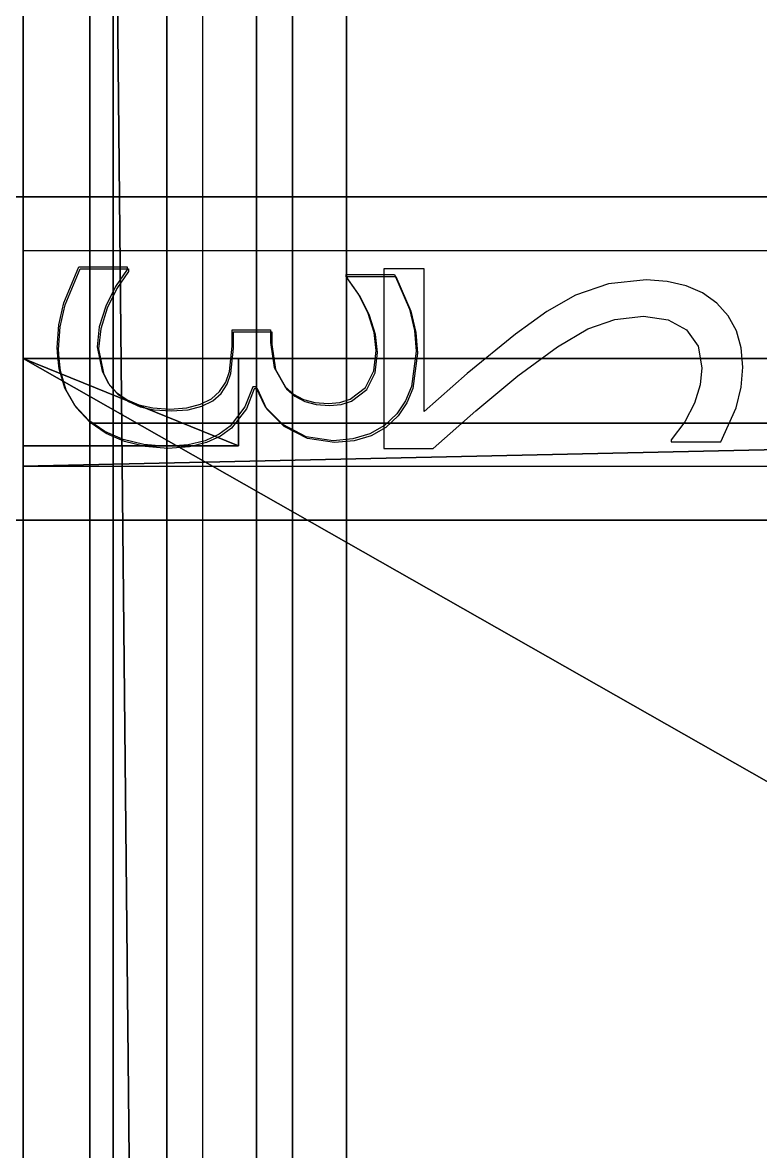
# Model space of a CAD drawing. Extents: x -93 to 34039, y -1114 to 8560.
# Drawn here: x 3 to 44.1, y 1411 to 1473.8 of the extents above; entities that cross this region are included whole.
import ezdxf

# ---------------------------------------------------------------- set-up
doc = ezdxf.new("R2010")
doc.units = 0
doc.layers.get('0').update_dxf_attribs({"color": 13, "linetype": 'CONTINUOUS'})
for name, color, linetype in [('____03______', 134, 'CONTINUOUS'), ('_____18________2____', 34, 'CONTINUOUS'), ('_____18________2_____', 22, 'CONTINUOUS'), ('_____18________3____', 40, 'CONTINUOUS'), ('_____18________3_____', 44, 'CONTINUOUS'), ('_____18_____________', 36, 'CONTINUOUS'), ('_SYSTEM__CT_MODE', 252, 'CONTINUOUS'), ('_SYSTEM__RG_COLOR', 36, 'CONTINUOUS'), ('_SYSTEM__SKALER', 134, 'CONTINUOUS'), ('TEMP', 36, 'CONTINUOUS')]:
    doc.layers.add(name, color=color, linetype=linetype)

# ---------------------------------------------------------------- blocks, each defined once
blk = doc.blocks.new('SKALER_1')
for p, q in [((0, 5), (0, 0)), ((5, 5), (0, 5)), ((5, 0), (5, 5)), ((0, 0), (5, 0))]:
    blk.add_line(p, q)
mesh = blk.add_polyface()
corners = [(5, 5), (0, 0), (0, 5), (5, 0)]
mesh.append_faces([[corners[k] for k in face] for face in [(0, 1, 2), (1, 0, 3)]], dxfattribs={"vtx0": -1})
blk = doc.blocks.new('TELO_95')
for p, q in [((0, 970.0000000000001), (0, 0)), ((0, 970.0000000000001, 18), (0, 0, 18)), ((0, 0), (568, 7.785867705172782e-30)), ((0, 0), (0, 0, 18)), ((0, 0, 18), (568, 7.785867705172782e-30, 18))]:
    blk.add_line(p, q)
at = {"layer": '_SYSTEM__SKALER', "xscale": 0.8114285714285707, "yscale": 1.939999999999998}
blk.add_blockref('SKALER_1', (0, 0), dxfattribs=at)
mesh = blk.add_polyface()
corners = [(568, 970.0000000000001), (0, 0), (0, 970.0000000000001), (568, 7.785867705172782e-30)]
mesh.append_faces([[corners[k] for k in face] for face in [(0, 1, 2), (1, 0, 3)]], dxfattribs={"vtx0": -1})
mesh = blk.add_polyface()
corners = [(568, 7.785867705172782e-30, 18), (0, 970.0000000000001, 18), (0, 0, 18), (568, 970.0000000000001, 18)]
mesh.append_faces([[corners[k] for k in face] for face in [(0, 1, 2), (1, 0, 3)]], dxfattribs={"vtx0": -1})
blk = doc.blocks.new('MARKWR_KROMKI')
at = {"color": 250}
blk.add_line((0, 0, 16.00000000000002), (0, 0), dxfattribs=at)
blk = doc.blocks.new('M_K_FRONT')
for p, q in [((0, 0, 5.000000000000004), (748.9999999999994, 0, 5.000000000000004)), ((748.9999999999994, 0, -5.000000000000004), (0, 0, -5.000000000000004)), ((0, 0, -5.000000000000004), (0, 0, 5.000000000000004))]:
    blk.add_line(p, q)
mesh = blk.add_polyface()
corners = [(748.9999999999994, 0, 5.000000000000004), (0, 0, -5.000000000000004), (748.9999999999994, 0, -5.000000000000004), (0, 0, 5.000000000000004)]
mesh.append_faces([[corners[k] for k in face] for face in [(0, 1, 2), (1, 0, 3)]], dxfattribs={"vtx0": -1})
blk = doc.blocks.new('M_K_LEFT')
for p, q in [((-1.409983241273949e-15, 515, 4.999999999999999), (-1.409983241273949e-15, 0, 4.999999999999999)), ((2.819966482547897e-15, 0, -5.000000000000001), (2.819966482547897e-15, 515, -5.000000000000001)), ((-1.409983241273949e-15, 0, 4.999999999999999), (2.819966482547897e-15, 0, -5.000000000000001))]:
    blk.add_line(p, q)
mesh = blk.add_polyface()
corners = [(-1.409983241273949e-15, 515, 4.999999999999999), (2.819966482547897e-15, 0, -5.000000000000001), (-1.409983241273949e-15, 0, 4.999999999999999), (2.819966482547897e-15, 515, -5.000000000000001)]
mesh.append_faces([[corners[k] for k in face] for face in [(0, 1, 2), (1, 0, 3)]], dxfattribs={"vtx0": -1})
blk = doc.blocks.new('KR_F')
at = {"color": 250}
for p, q in [((0, 0, 16), (0, 0)), ((700, 0, 16), (0, 0, 16)), ((0, 0), (700, 0))]:
    blk.add_line(p, q, dxfattribs=at)
mesh = blk.add_polyface()
corners = [(700, 0, 16), (0, 0), (700, 0), (0, 0, 16)]
mesh.append_faces([[corners[k] for k in face] for face in [(0, 1, 2), (1, 0, 3)]], dxfattribs={"vtx0": -1})
blk = doc.blocks.new('KR_L')
at = {"color": 250}
for p, q in [((0, 500), (0, 0)), ((0, 0, 16), (0, 500, 16)), ((0, 0), (0, 0, 16))]:
    blk.add_line(p, q, dxfattribs=at)
mesh = blk.add_polyface()
corners = [(0, 500, 16), (0, 0), (0, 0, 16), (0, 500)]
mesh.append_faces([[corners[k] for k in face] for face in [(0, 1, 2), (1, 0, 3)]], dxfattribs={"vtx0": -1})
blk = doc.blocks.new('KR_35')
at = {"yscale": 1.94, "zscale": 1.125}
blk.add_blockref('KR_L', (0, 0), dxfattribs=at)
at = {"xscale": 0.8114285714285715, "zscale": 1.125}
blk.add_blockref('KR_F', (0, 0), dxfattribs=at)
blk = doc.blocks.new('LL')
at = {"color": 250}
for p, q in [((0, 300.0000000000001, 16), (0, 0, 16)), ((0, 300.0000000000001, 8), (0, 0, 8)), ((0, 300.0000000000001), (0, 0)), ((0, 0, 16), (0, 0, 8)), ((0, 0, 8), (0, 0))]:
    blk.add_line(p, q, dxfattribs=at)
blk = doc.blocks.new('RAM_PANEL_95')
at = {"color": 250}
for p, q in [((0, 969.9999999999998), (0, 0)), ((0, 969.9999999999998, 18), (0, 0, 18)), ((0, 0), (568, 0)), ((0, 0), (0, 0, 18)), ((0, 0, 18), (568, 0, 18))]:
    blk.add_line(p, q, dxfattribs=at)
for name in ['TELO_95', 'KR_35']:
    blk.add_blockref(name, (0, 0))
at = {"layer": '_SYSTEM__CT_MODE', "xscale": 0.8114285714285707, "yscale": 1.939999999999999, "zscale": 1.124999999999998}
blk.add_blockref('MARKWR_KROMKI', (0, 0), dxfattribs=at)
at = {"layer": '_SYSTEM__CT_MODE', "yscale": 3.233333333333332, "zscale": 1.125}
blk.add_blockref('LL', (0, 0), dxfattribs=at)
at = {"layer": '_SYSTEM__RG_COLOR', "color": 1, "yscale": 1.871844660194175, "zscale": 1.2}
blk.add_blockref('M_K_LEFT', (3, 3, 9), dxfattribs=at)
at = {"layer": '_SYSTEM__RG_COLOR', "xscale": 0.7503337783711621, "zscale": 1.199999999999999}
blk.add_blockref('M_K_FRONT', (3, 3, 9), dxfattribs=at)
blk = doc.blocks.new('PANEL_G_34')
for p, q in [((-5.000000000000001, 439.9999999999999), (-5.000000000000001, -1.691979889528738e-14)), ((4.999999999999999, 2.255973186038318e-14), (4.999999999999999, 439.9999999999999)), ((-5.000000000000001, -1.691979889528738e-14), (4.999999999999999, 2.255973186038318e-14))]:
    blk.add_line(p, q)
at = {"color": 250}
for p, q in [((0, 300.0000000000001, 16), (0, 0, 16)), ((1.804778548830654e-13, 300.0000000000001, 7.999999999999999), (1.804778548830654e-13, 1.20400016059373e-30, 7.999999999999999)), ((0, 300.0000000000001), (0, 0)), ((0, 0, 16), (1.804778548830654e-13, 1.20400016059373e-30, 7.999999999999999)), ((1.804778548830654e-13, 1.20400016059373e-30, 7.999999999999999), (0, 0))]:
    blk.add_line(p, q, dxfattribs=at)
blk.add_blockref('RAM_PANEL_95', (0, 0))
mesh = blk.add_polyface()
corners = [(4.999999999999999, 2.255973186038318e-14), (-5.000000000000001, 439.9999999999999), (-5.000000000000001, -1.691979889528738e-14), (4.999999999999999, 439.9999999999999)]
mesh.append_faces([[corners[k] for k in face] for face in [(0, 1, 2), (1, 0, 3)]], dxfattribs={"vtx0": -1})
blk = doc.blocks.new('RAM_PANEL_1')
at = {"layer": '_SYSTEM__RG_COLOR', "yscale": 2.25909090909091}
blk.add_blockref('PANEL_G_34', (8.000000000000007, 3, 3), dxfattribs=at)
blk = doc.blocks.new('PANEL_V')
blk.add_blockref('RAM_PANEL_1', (0, 0))
blk = doc.blocks.new('RAM_PANEL_7')
at = {"layer": '_SYSTEM__RG_COLOR', "yscale": 2.25909090909091}
blk.add_blockref('PANEL_G_34', (8.000000000000007, 3, 3), dxfattribs=at)
blk = doc.blocks.new('PANEL_V_1')
blk.add_blockref('RAM_PANEL_7', (0, 0))
blk = doc.blocks.new('MARKER_TEKSTUR')
for p, q in [((0, 0), (0, 499.9999999999644)), ((0, 499.9999999999644, 700.0000000000256), (0, 0, 700.0000000000256)), ((16.00000000000001, 0), (16.00000000000001, 499.9999999999644)), ((16.00000000000001, 499.9999999999644, 700.0000000000256), (16.00000000000001, 0, 700.0000000000256))]:
    blk.add_line(p, q)
blk = doc.blocks.new('M_K_VERH')
for p, q in [((-5.000000000000001, 439.9999999999999), (-5.000000000000001, -1.691979889528738e-14)), ((4.999999999999999, 2.255973186038318e-14), (4.999999999999999, 439.9999999999999)), ((-5.000000000000001, -1.691979889528738e-14), (4.999999999999999, 2.255973186038318e-14))]:
    blk.add_line(p, q)
mesh = blk.add_polyface()
corners = [(4.999999999999999, 2.255973186038318e-14), (-5.000000000000001, 439.9999999999999), (-5.000000000000001, -1.691979889528738e-14), (4.999999999999999, 439.9999999999999)]
mesh.append_faces([[corners[k] for k in face] for face in [(0, 1, 2), (1, 0, 3)]], dxfattribs={"vtx0": -1})
blk = doc.blocks.new('RAM_PANEL_2')
at = {"layer": '_SYSTEM__CT_MODE', "yscale": 2.000000000000143, "zscale": 2.99999999999989}
blk.add_blockref('MARKER_TEKSTUR', (0, 0), dxfattribs=at)
at = {"layer": '_SYSTEM__RG_COLOR', "yscale": 2.25909090909091}
for name, p in [('PANEL_G_34', (8.000000000000007, 3, 3)), ('M_K_VERH', (8.000000000000007, 3, 2097))]:
    blk.add_blockref(name, p, dxfattribs=at)
blk = doc.blocks.new('PANEL_V_2')
blk.add_blockref('RAM_PANEL_2', (0, 0))
blk = doc.blocks.new('RAM_PANEL_3')
at = {"layer": '_SYSTEM__CT_MODE', "yscale": 2.000000000000143, "zscale": 1.199999999999956}
blk.add_blockref('MARKER_TEKSTUR', (0, 0), dxfattribs=at)
at = {"layer": '_SYSTEM__RG_COLOR', "yscale": 2.25909090909091}
for name, p in [('PANEL_G_34', (8.000000000000007, 3, 3)), ('M_K_VERH', (8.000000000000007, 3, 837))]:
    blk.add_blockref(name, p, dxfattribs=at)
blk = doc.blocks.new('PANEL_V_3')
blk.add_blockref('RAM_PANEL_3', (0, 0))
blk = doc.blocks.new('TELO_32')
for p, q in [((907, 520.0000000000001), (0, 520.0000000000001)), ((907, 520.0000000000001, 3), (0, 520.0000000000001, 3))]:
    blk.add_line(p, q)
mesh = blk.add_polyface()
corners = [(907, 520.0000000000001), (0, 0), (0, 520.0000000000001), (907, 4.173867223391595e-30)]
mesh.append_faces([[corners[k] for k in face] for face in [(0, 1, 2), (1, 0, 3)]], dxfattribs={"vtx0": -1})
mesh = blk.add_polyface()
corners = [(907, 4.173867223391595e-30, 3), (0, 520.0000000000001, 3), (0, 0, 3), (907, 520.0000000000001, 3)]
mesh.append_faces([[corners[k] for k in face] for face in [(0, 1, 2), (1, 0, 3)]], dxfattribs={"vtx0": -1})
blk = doc.blocks.new('2_V_1')
at = {"color": 250}
for p, q in [((-5.146871008939927, -6.993295019157252), (-5.146871008939927, -4.846743295019282)), ((-5.146871008939927, -4.846743295019282), (5.146871008939791, -4.846743295019869)), ((5.146871008939791, -4.846743295019869), (5.146871008939791, -7.47030651341015)), ((3.032977558839475, -6.993295019157252), (-5.146871008939927, -6.993295019157252)), ((4.666904863264901, -20.12366404517055), (4.769025319791504, -20.12366404517055)), ((4.769025319791504, -20.12366404517055), (4.769025319791504, -22.7597801976205))]:
    blk.add_line(p, q, dxfattribs=at)
for points in [[(4.769025319791504, -22.7597801976205, 0), (2.833842668612698, -23.56316797741522, 0), (1.642862844371305, -23.83619429320453, 0), (0.4901781913273435, -23.92720306513405, 0), (-0.6159140034262336, -23.8405093642872, 0), (-1.595632133227859, -23.5804282617466, 0), (-2.448976198078436, -23.14695975751139, 0), (-3.175946197976882, -22.54010385158303, 0), (-3.756756294471983, -21.78496641207892, 0), (-4.171620649111263, -20.90665330711842, 0), (-4.420539261894633, -19.90516453670108, 0), (-4.503512132822769, -18.78050010082685, 0), (-4.283953151290454, -16.79086005243004, 0), (-3.635488252346551, -15.03972575115984, 0), (-2.701086075128511, -13.5082677959267, 0), (-1.399050254414274, -11.83872756604185, 0), (0.8578118348231782, -9.284205484976933, 0), (3.032977558839475, -6.993295019157252, 0)], [(5.146871008939791, -7.47030651341015, 0), (2.997235399055191, -9.72983464408206, 0), (0.9905684283077715, -11.97680984069375, 0), (-0.6612299560097288, -14.07158071183719, 0), (-1.695199578341496, -15.68620185521308, 0), (-2.238991009345649, -17.11566722121419, 0), (-2.420254819680352, -18.65497076023395, 0), (-2.224949446572934, -19.95263031861289, 0), (-1.6390333272519, -20.93332829199458, 0), (-0.7033546443270609, -21.54999117765696, 0), (0.5412384195907805, -21.75554547287803, 0), (1.508829745180409, -21.65512200040346, 0), (2.553011413164764, -21.35385158298031, 0), (3.622723195280591, -20.84545775357946, 0), (4.666904863264901, -20.12366404517055, 0)]]:
    blk.add_polyline3d(points, dxfattribs=at)
blk = doc.blocks.new('M_K_BACK')
for p, q in [((0, 0, 5.000000000000004), (748.9999999999994, 0, 5.000000000000004)), ((748.9999999999994, 0, -5.000000000000004), (0, 0, -5.000000000000004))]:
    blk.add_line(p, q)
mesh = blk.add_polyface()
corners = [(0, 0, 5.000000000000004), (748.9999999999994, 0, -5.000000000000004), (0, 0, -5.000000000000004), (748.9999999999994, 0, 5.000000000000004)]
mesh.append_faces([[corners[k] for k in face] for face in [(0, 1, 2), (1, 0, 3)]], dxfattribs={"vtx0": -1})
blk = doc.blocks.new('KR_Z')
at = {"color": 250}
for p, q in [((0, 0), (700, 0)), ((700, 0, 16), (0, 0, 16))]:
    blk.add_line(p, q, dxfattribs=at)
mesh = blk.add_polyface()
corners = [(0, 0, 16), (700, 0), (0, 0), (700, 0, 16)]
mesh.append_faces([[corners[k] for k in face] for face in [(0, 1, 2), (1, 0, 3)]], dxfattribs={"vtx0": -1})
blk = doc.blocks.new('KR_3')
at = {"xscale": 1.295714285714286, "zscale": 0.1875}
blk.add_blockref('KR_Z', (0, 520), dxfattribs=at)
blk = doc.blocks.new('RAM_PANEL_31')
at = {"color": 250}
for p, q in [((907, 520), (0, 520)), ((907, 520, 3), (0, 520, 3))]:
    blk.add_line(p, q, dxfattribs=at)
for name in ['TELO_32', 'KR_3']:
    blk.add_blockref(name, (0, 0))
at = {"layer": '_SYSTEM__CT_MODE', "xscale": 0.9714640198511383, "yscale": 1.048192771084347}
blk.add_blockref('2_V_1', (453.5, 520, 2.999), dxfattribs=at)
at = {"layer": '_SYSTEM__RG_COLOR', "xscale": 1.202937249666223, "zscale": 0.2999999999999997}
blk.add_blockref('M_K_BACK', (3, 517.0000000000001, 1.5), dxfattribs=at)
blk = doc.blocks.new('PANEL_G_3')
blk.add_blockref('RAM_PANEL_31', (0, 0))
blk = doc.blocks.new('____')
at = {"layer": '____03______', "extrusion": (2.958228394578794e-31, -7.657137397853899e-16, -1), "rotation": 270}
blk.add_blockref('PANEL_G_3', (-538.0000000000042, 918.4999999999998, -3.000000000000743), dxfattribs=at)
blk = doc.blocks.new('TELO_49')
mesh = blk.add_polyface()
corners = [(934, 550.0000000000001), (0, 0), (0, 550.0000000000001), (934, 4.414667255510341e-30)]
mesh.append_faces([[corners[k] for k in face] for face in [(0, 1, 2), (1, 0, 3)]], dxfattribs={"vtx0": -1})
mesh = blk.add_polyface()
corners = [(934, 4.414667255510341e-30, 18), (0, 550.0000000000001, 18), (0, 0, 18), (934, 550.0000000000001, 18)]
mesh.append_faces([[corners[k] for k in face] for face in [(0, 1, 2), (1, 0, 3)]], dxfattribs={"vtx0": -1})
blk = doc.blocks.new('__________1')
at = {"color": 250}
for p, q in [((6.11510217113666, 5.146871008939656), (8.784323116219628, 5.146871008939701)), ((8.784323116219628, 5.146871008939701), (8.784323116219682, 4.989474341999748)), ((20.85328863346102, 4.590736119085048), (20.85328863346102, 4.695667230378304)), ((20.85328863346102, 4.695667230378304), (23.52250957854393, 4.695667230378304)), ((14.56976372924641, 1.537240780447671), (16.68981481481466, 1.537240780447671)), ((13.8801085568327, -1.99893767013884), (14.21376117496807, -1.476905391454277)), ((15.88521711366534, -1.736609891905292), (15.706417624521, -1.736609891905292)), ((8.184067688378034, -2.051403225785559), (8.774744572158223, -2.472439309849999)), ((8.774744572158223, -2.472439309849999), (9.422892720306542, -2.770181338145231)), ((12.82646871008934, -2.73870200475702), (13.42512771392074, -2.419973754203303)), ((13.42512771392074, -2.419973754203303), (13.8801085568327, -1.99893767013884)), ((17.95298531289899, -2.157318066247404), (18.49856321839072, -2.454076365373867)), ((18.49856321839072, -2.454076365373867), (19.13753192848005, -2.632131344849931)), ((19.13753192848005, -2.632131344849931), (19.86989144316722, -2.691483004675007)), ((19.86989144316722, -2.691483004675007), (20.51644316730519, -2.631147615681523))]:
    blk.add_line(p, q, dxfattribs=at)
for points in [[(4.960184772761297, 0, 5.639932965095795e-15), (4.914591315453391, 0.5194090009022098, 5.639932965095795e-15), (5.008780332056165, 1.810061669810518, 5.639932965095795e-15), (5.291347381864625, 3.079728116460319, 5.639932965095795e-15), (6.11510217113666, 5.146871008939656, 5.639932965095795e-15)], [(8.784323116219682, 4.989474341999748, 5.639932965095795e-15), (8.12978927203059, 4.018861562536142, 5.639932965095795e-15), (7.596583652618188, 2.890852116131883, 5.639932965095795e-15), (7.242177522349961, 1.705130558517216, 5.639932965095795e-15), (7.124042145593839, 0.5613814454193365, 5.639932965095795e-15), (7.392241379310297, -0.8446954459117524, 5.639932965095795e-15), (7.724297573435402, -1.518877835971652, 5.639932965095795e-15), (8.184067688378034, -2.051403225785559, 5.639932965095795e-15)], [(23.52250957854393, 4.695667230378304, 5.639932965095795e-15), (24.34626436781608, 2.707222671368921, 5.639932965095795e-15), (24.62883141762445, 1.483463585909945, 5.639932965095795e-15), (24.72302043422717, 0.2990536671860818, 5.639932965095795e-15), (24.46759259259257, -1.715623669646582, 5.639932965095795e-15), (24.13553639846732, -2.544579448864195, 5.639932965095795e-15), (23.65022349936145, -3.289590339047238, 5.639932965095795e-15), (22.97333971902924, -3.953279617977794, 5.639932965095795e-15), (22.16874201788006, -4.433339452145118, 5.639932965095795e-15), (21.22685185185176, -4.724523285984186, 5.639932965095795e-15), (20.13809067688365, -4.821584563930722, 5.639932965095795e-15), (18.65501277139203, -4.592047757976168, 5.639932965095795e-15), (17.37308429118768, -3.903437340113564, 5.639932965095795e-15), (16.41044061302674, -2.902656866152979, 5.639932965095795e-15), (15.88521711366534, -1.736609891905292, 5.639932965095795e-15)], [(20.51644316730519, -2.631147615681523, 5.639932965095795e-15), (21.07678799489137, -2.450141448700282, 5.639932965095795e-15), (21.92608556832684, -1.778582336422847, 5.639932965095795e-15), (22.38585568326939, -0.813216112523834, 5.639932965095795e-15), (22.51356960408669, 0.3515192228328907, 5.639932965095795e-15), (22.40501277139203, 1.379844113507921, 5.639932965095795e-15), (22.07934227330781, 2.471127670958879, 5.639932965095795e-15), (21.55571519795655, 3.562411228409972, 5.639932965095795e-15), (20.85328863346102, 4.590736119085048, 5.639932965095795e-15)], [(14.21376117496807, -1.476905391454277, 5.639932965095795e-15), (14.42289272030648, -0.8551885570411863, 5.639932965095795e-15), (14.56976372924647, 0.5928607788072098, 5.639932965095795e-15), (14.56976372924641, 1.537240780447671, 5.639932965095795e-15)], [(16.68981481481466, 1.537240780447671, 5.639932965095795e-15), (16.68981481481477, 0.802723001394197, 5.639932965095795e-15), (16.89256066411238, -0.6308983066516983, 5.639932965095795e-15), (17.50079821200498, -1.74185644747002, 5.639932965095795e-15), (17.95298531289899, -2.157318066247404, 5.639932965095795e-15)], [(15.706417624521, -1.736609891905292, 5.639932965095795e-15), (15.27857598978284, -2.89085211613256, 5.639932965095795e-15), (14.46759259259255, -3.992628784712974, 5.639932965095795e-15), (13.84818007662824, -4.451702396621249, 5.639932965095795e-15), (13.08828224776494, -4.821584563930722, 5.639932965095795e-15), (12.13681353767553, -5.065549397687801, 5.639932965095795e-15), (10.9426883780332, -5.146871008940288, 5.639932965095795e-15), (9.6942848020434, -5.049809730993661, 5.639932965095795e-15), (8.554438058748493, -4.758625897154593, 5.639932965095795e-15), (7.539112388250425, -4.291682451899169, 5.639932965095795e-15), (6.664272030651322, -3.667342339703296, 5.639932965095795e-15), (5.886813537675643, -2.810842143771396, 5.639932965095795e-15), (5.342432950191585, -1.815308225375539, 5.639932965095795e-15), (5.021551724137856, -0.6991035289921054, 5.639932965095795e-15), (4.960184772761297, 0, 5.639932965095795e-15)], [(9.422892720306542, -2.770181338145231, 5.639932965095795e-15), (10.18917624521067, -2.947252588452684, 5.639932965095795e-15), (11.13425925925926, -3.006276338555319, 5.639932965095795e-15), (12.06816730523624, -2.939382755105806, 5.639932965095795e-15), (12.82646871008934, -2.73870200475702, 5.639932965095795e-15)]]:
    blk.add_polyline3d(points, dxfattribs=at)
blk = doc.blocks.new('RAM_PANEL_49')
at = {"rotation": 270}
blk.add_blockref('TELO_49', (0, 934), dxfattribs=at)
at = {"layer": '_SYSTEM__CT_MODE', "xscale": 1.009671179883954, "yscale": 0.9714640198511127}
blk.add_blockref('__________1', (0, 467, 17.999), dxfattribs=at)
at = {"layer": '_SYSTEM__RG_COLOR', "color": 1, "yscale": 1.801941747572816, "zscale": 1.2}
blk.add_blockref('M_K_LEFT', (3, 3, 9), dxfattribs=at)
blk = doc.blocks.new('PANEL_G_13')
blk.add_blockref('RAM_PANEL_49', (0, 0))
blk = doc.blocks.new('RAM_PANEL_50')
at = {"layer": '_SYSTEM__RG_COLOR', "color": 1, "xscale": 1.2, "yscale": 1.236363636363636}
blk.add_blockref('PANEL_G_34', (9, 3, 3), dxfattribs=at)
blk = doc.blocks.new('PANEL_V_34')
blk.add_blockref('RAM_PANEL_50', (0, 0))
blk = doc.blocks.new('M_K_FR')
for p, q in [((4.999999999999999, 4.260404793380989e-14, 640.0000000000256), (-4.999999999999999, 1.113710969490499e-11, 640.0000000000256)), ((-4.999999999999999, 1.113710969490499e-11, 640.0000000000256), (-4.999999999999999, 1.113710969490499e-11)), ((-4.999999999999999, 1.113710969490499e-11), (4.999999999999999, -1.113710969490499e-11)), ((4.999999999999999, -1.113710969490499e-11), (4.999999999999999, 4.260404793380989e-14, 640.0000000000256))]:
    blk.add_line(p, q)
mesh = blk.add_polyface()
corners = [(4.999999999999999, -1.113710969490499e-11), (-4.999999999999999, 1.113710969490499e-11, 640.0000000000256), (-4.999999999999999, 1.113710969490499e-11), (4.999999999999999, 4.260404793380989e-14, 640.0000000000256)]
mesh.append_faces([[corners[k] for k in face] for face in [(0, 1, 2), (1, 0, 3)]], dxfattribs={"vtx0": -1})
blk = doc.blocks.new('1_V_1')
at = {"color": 250}
for p, q in [((-0.8381226053638812, 23.18167305236272), (-0.7151979565772262, 23.9272030651341)), ((-0.7151979565772262, 23.9272030651341), (1.264367816092018, 23.9272030651341)), ((1.264367816092018, 23.9272030651341), (1.264367816092018, 6.787994891443173)), ((-5.146871008939927, 19.53384418901661), (-5.146871008939927, 21.27075351213285)), ((-1.187739463601529, 19.53384418901661), (-5.146871008939927, 19.53384418901661)), ((-1.187739463601529, 6.787994891443173), (-1.187739463601529, 19.53384418901661)), ((-5.146871008939927, 6.787994891443173), (-1.187739463601529, 6.787994891443173)), ((-5.146871008939927, 4.846743295019158), (-5.146871008939927, 6.787994891443173)), ((1.264367816092018, 6.787994891443173), (5.146871008939971, 6.787994891443173)), ((5.146871008939971, 6.787994891443173), (5.146871008939971, 4.846743295019158)), ((5.146871008939971, 4.846743295019158), (-5.146871008939927, 4.846743295019158))]:
    blk.add_line(p, q, dxfattribs=at)
blk.add_polyline3d([(-5.146871008939927, 21.27075351213285, 0), (-3.422733077905422, 21.40485312899106, 0), (-2.030651340996147, 21.79438058748407, 0), (-1.104725415070266, 22.60536398467436, 0), (-0.8381226053638812, 23.18167305236272, 0)], dxfattribs=at)
blk = doc.blocks.new('RAM_PANEL_47')
at = {"layer": '_SYSTEM__CT_MODE', "xscale": 1.124999999999999, "yscale": 1.100000000000078, "zscale": 0.5799999999999788}
blk.add_blockref('MARKER_TEKSTUR', (0, 0), dxfattribs=at)
at = {"layer": '_SYSTEM__CT_MODE', "extrusion": (1, 0, 6.306124868849123e-14), "xscale": 0.9714640198511212, "yscale": 1.031620319277108, "rotation": 270}
blk.add_blockref('1_V_1', (0, 202.9999999999989, 18.0000000000128), dxfattribs=at)
at = {"layer": '_SYSTEM__RG_COLOR', "xscale": 1.2, "yscale": 1.236363636363636}
for name, p in [('PANEL_G_34', (9, 3, 3)), ('M_K_VERH', (9, 3, 403.0000000000001))]:
    blk.add_blockref(name, p, dxfattribs=at)
at = {"layer": '_SYSTEM__RG_COLOR', "color": 1, "xscale": 1.2, "zscale": 0.6249999999999749}
blk.add_blockref('M_K_FR', (9, 3, 3), dxfattribs=at)
blk = doc.blocks.new('PANEL_V_33')
blk.add_blockref('RAM_PANEL_47', (0, 0))
blk = doc.blocks.new('TELO_52')
mesh = blk.add_polyface()
corners = [(934, 550.0000000000001), (0, 0), (0, 550.0000000000001), (934, 4.414667255510341e-30)]
mesh.append_faces([[corners[k] for k in face] for face in [(0, 1, 2), (1, 0, 3)]], dxfattribs={"vtx0": -1})
mesh = blk.add_polyface()
corners = [(934, 4.414667255510341e-30, 18), (0, 550.0000000000001, 18), (0, 0, 18), (934, 550.0000000000001, 18)]
mesh.append_faces([[corners[k] for k in face] for face in [(0, 1, 2), (1, 0, 3)]], dxfattribs={"vtx0": -1})
blk = doc.blocks.new('RAM_PANEL_52')
at = {"rotation": 270}
blk.add_blockref('TELO_52', (0, 934), dxfattribs=at)
at = {"layer": '_SYSTEM__CT_MODE', "xscale": 1.009671179883954, "yscale": 0.9714640198511127}
blk.add_blockref('__________1', (0, 467, 17.999), dxfattribs=at)
at = {"layer": '_SYSTEM__RG_COLOR', "color": 1, "yscale": 1.801941747572816, "zscale": 1.2}
blk.add_blockref('M_K_LEFT', (3, 3, 9), dxfattribs=at)
blk = doc.blocks.new('PANEL_G_14')
blk.add_blockref('RAM_PANEL_52', (0, 0))
blk = doc.blocks.new('RAM_PANEL_43')
at = {"layer": '_SYSTEM__RG_COLOR', "color": 1, "xscale": 1.2, "yscale": 1.236363636363636}
blk.add_blockref('PANEL_G_34', (9, 3, 3), dxfattribs=at)
blk = doc.blocks.new('PANEL_V_31')
blk.add_blockref('RAM_PANEL_43', (0, 0))
blk = doc.blocks.new('TELO_45')
mesh = blk.add_polyface()
corners = [(934, 550.0000000000001), (0, 0), (0, 550.0000000000001), (934, 4.414667255510341e-30)]
mesh.append_faces([[corners[k] for k in face] for face in [(0, 1, 2), (1, 0, 3)]], dxfattribs={"vtx0": -1})
mesh = blk.add_polyface()
corners = [(934, 4.414667255510341e-30, 18), (0, 550.0000000000001, 18), (0, 0, 18), (934, 550.0000000000001, 18)]
mesh.append_faces([[corners[k] for k in face] for face in [(0, 1, 2), (1, 0, 3)]], dxfattribs={"vtx0": -1})
blk = doc.blocks.new('RAM_PANEL_45')
at = {"rotation": 270}
blk.add_blockref('TELO_45', (0, 934), dxfattribs=at)
at = {"layer": '_SYSTEM__CT_MODE', "xscale": 1.009671179883954, "yscale": 0.9714640198511127}
blk.add_blockref('__________1', (0, 467, 17.999), dxfattribs=at)
at = {"layer": '_SYSTEM__RG_COLOR', "color": 1, "yscale": 1.801941747572816, "zscale": 1.2}
blk.add_blockref('M_K_LEFT', (3, 3, 9), dxfattribs=at)
blk = doc.blocks.new('PANEL_G_10')
blk.add_blockref('RAM_PANEL_45', (0, 0))
blk = doc.blocks.new('TELO_46')
mesh = blk.add_polyface()
corners = [(934, 550.0000000000001), (0, 0), (0, 550.0000000000001), (934, 4.414667255510341e-30)]
mesh.append_faces([[corners[k] for k in face] for face in [(0, 1, 2), (1, 0, 3)]], dxfattribs={"vtx0": -1})
mesh = blk.add_polyface()
corners = [(934, 4.414667255510341e-30, 18), (0, 550.0000000000001, 18), (0, 0, 18), (934, 550.0000000000001, 18)]
mesh.append_faces([[corners[k] for k in face] for face in [(0, 1, 2), (1, 0, 3)]], dxfattribs={"vtx0": -1})
blk = doc.blocks.new('RAM_PANEL_46')
at = {"rotation": 270}
blk.add_blockref('TELO_46', (0, 934), dxfattribs=at)
at = {"layer": '_SYSTEM__CT_MODE', "xscale": 1.009671179883954, "yscale": 0.9714640198511127}
blk.add_blockref('__________1', (0, 467, 17.999), dxfattribs=at)
at = {"layer": '_SYSTEM__RG_COLOR', "color": 1, "yscale": 1.801941747572816, "zscale": 1.2}
blk.add_blockref('M_K_LEFT', (3, 3, 9), dxfattribs=at)
blk = doc.blocks.new('PANEL_G_11')
blk.add_blockref('RAM_PANEL_46', (0, 0))
blk = doc.blocks.new('TELO_42')
mesh = blk.add_polyface()
corners = [(934, 550.0000000000001), (0, 0), (0, 550.0000000000001), (934, 4.414667255510341e-30)]
mesh.append_faces([[corners[k] for k in face] for face in [(0, 1, 2), (1, 0, 3)]], dxfattribs={"vtx0": -1})
mesh = blk.add_polyface()
corners = [(934, 4.414667255510341e-30, 18), (0, 550.0000000000001, 18), (0, 0, 18), (934, 550.0000000000001, 18)]
mesh.append_faces([[corners[k] for k in face] for face in [(0, 1, 2), (1, 0, 3)]], dxfattribs={"vtx0": -1})
blk = doc.blocks.new('RAM_PANEL_42')
at = {"rotation": 270}
blk.add_blockref('TELO_42', (0, 934), dxfattribs=at)
at = {"layer": '_SYSTEM__CT_MODE', "xscale": 1.009671179883954, "yscale": 0.9714640198511127}
blk.add_blockref('__________1', (0, 467, 17.999), dxfattribs=at)
at = {"layer": '_SYSTEM__RG_COLOR', "color": 1, "yscale": 1.801941747572816, "zscale": 1.2}
blk.add_blockref('M_K_LEFT', (3, 3, 9), dxfattribs=at)
blk = doc.blocks.new('PANEL_G_9')
blk.add_blockref('RAM_PANEL_42', (0, 0))
blk = doc.blocks.new('TELO_48')
mesh = blk.add_polyface()
corners = [(934, 550.0000000000001), (0, 0), (0, 550.0000000000001), (934, 4.414667255510341e-30)]
mesh.append_faces([[corners[k] for k in face] for face in [(0, 1, 2), (1, 0, 3)]], dxfattribs={"vtx0": -1})
mesh = blk.add_polyface()
corners = [(934, 4.414667255510341e-30, 18), (0, 550.0000000000001, 18), (0, 0, 18), (934, 550.0000000000001, 18)]
mesh.append_faces([[corners[k] for k in face] for face in [(0, 1, 2), (1, 0, 3)]], dxfattribs={"vtx0": -1})
blk = doc.blocks.new('RAM_PANEL_48')
at = {"rotation": 270}
blk.add_blockref('TELO_48', (0, 934), dxfattribs=at)
at = {"layer": '_SYSTEM__CT_MODE', "xscale": 1.009671179883954, "yscale": 0.9714640198511127}
blk.add_blockref('__________1', (0, 467, 17.999), dxfattribs=at)
blk = doc.blocks.new('PANEL_G_12')
blk.add_blockref('RAM_PANEL_48', (0, 0))
blk = doc.blocks.new('RAM_PANEL_63')
at = {"layer": '_SYSTEM__RG_COLOR', "color": 1, "xscale": 1.2, "yscale": 1.236363636363636}
blk.add_blockref('PANEL_G_34', (9, 3, 3), dxfattribs=at)
blk = doc.blocks.new('PANEL_V_41')
blk.add_blockref('RAM_PANEL_63', (0, 0))
blk = doc.blocks.new('RAM_PANEL_67')
at = {"layer": '_SYSTEM__RG_COLOR', "color": 1, "xscale": 1.2, "yscale": 1.236363636363636}
blk.add_blockref('PANEL_G_34', (9, 3, 3), dxfattribs=at)
blk = doc.blocks.new('PANEL_V_43')
blk.add_blockref('RAM_PANEL_67', (0, 0))
blk = doc.blocks.new('TELO_91')
mesh = blk.add_polyface()
corners = [(934, 550.0000000000001), (0, 0), (0, 550.0000000000001), (934, 4.414667255510341e-30)]
mesh.append_faces([[corners[k] for k in face] for face in [(0, 1, 2), (1, 0, 3)]], dxfattribs={"vtx0": -1})
mesh = blk.add_polyface()
corners = [(934, 4.414667255510341e-30, 18), (0, 550.0000000000001, 18), (0, 0, 18), (934, 550.0000000000001, 18)]
mesh.append_faces([[corners[k] for k in face] for face in [(0, 1, 2), (1, 0, 3)]], dxfattribs={"vtx0": -1})
blk = doc.blocks.new('RAM_PANEL_91')
at = {"rotation": 270}
blk.add_blockref('TELO_91', (0, 934), dxfattribs=at)
at = {"layer": '_SYSTEM__CT_MODE', "xscale": 1.009671179883954, "yscale": 0.9714640198511127}
blk.add_blockref('__________1', (0, 467, 17.999), dxfattribs=at)
at = {"layer": '_SYSTEM__RG_COLOR', "color": 1, "yscale": 1.801941747572816, "zscale": 1.2}
blk.add_blockref('M_K_LEFT', (3, 3, 9), dxfattribs=at)
blk = doc.blocks.new('PANEL_G_33')
blk.add_blockref('RAM_PANEL_91', (0, 0))
blk = doc.blocks.new('RAM_PANEL_80')
at = {"layer": '_SYSTEM__CT_MODE', "xscale": 1.124999999999999, "yscale": 1.100000000000078, "zscale": 0.5714285714285507}
blk.add_blockref('MARKER_TEKSTUR', (0, 0), dxfattribs=at)
at = {"layer": '_SYSTEM__CT_MODE', "extrusion": (1, 0, 6.400716741881856e-14), "xscale": 0.9714640198511213, "yscale": 1.031620319277108, "rotation": 270}
blk.add_blockref('1_V_1', (0, 199.9999999999989, 18.0000000000128), dxfattribs=at)
at = {"layer": '_SYSTEM__RG_COLOR', "xscale": 1.2, "yscale": 1.236363636363636}
for name, p in [('PANEL_G_34', (9, 3, 3)), ('M_K_VERH', (9, 3, 397.0000000000001))]:
    blk.add_blockref(name, p, dxfattribs=at)
at = {"layer": '_SYSTEM__RG_COLOR', "color": 1, "xscale": 1.2, "zscale": 0.6156249999999754}
blk.add_blockref('M_K_FR', (9, 3, 3), dxfattribs=at)
blk = doc.blocks.new('PANEL_V_52')
blk.add_blockref('RAM_PANEL_80', (0, 0))
blk = doc.blocks.new('RAM_PANEL_81')
at = {"layer": '_SYSTEM__CT_MODE', "xscale": 1.124999999999999, "yscale": 1.100000000000078, "zscale": 0.5714285714285507}
blk.add_blockref('MARKER_TEKSTUR', (0, 0), dxfattribs=at)
at = {"layer": '_SYSTEM__CT_MODE', "extrusion": (1, 0, 6.400716741881856e-14), "xscale": 0.9714640198511213, "yscale": 1.031620319277108, "rotation": 270}
blk.add_blockref('1_V_1', (0, 199.9999999999989, 18.0000000000128), dxfattribs=at)
at = {"layer": '_SYSTEM__RG_COLOR', "xscale": 1.2, "yscale": 1.236363636363636}
for name, p in [('PANEL_G_34', (9, 3, 3)), ('M_K_VERH', (9, 3, 397.0000000000001))]:
    blk.add_blockref(name, p, dxfattribs=at)
at = {"layer": '_SYSTEM__RG_COLOR', "color": 1, "xscale": 1.2, "zscale": 0.6156249999999754}
blk.add_blockref('M_K_FR', (9, 3, 3), dxfattribs=at)
blk = doc.blocks.new('PANEL_V_53')
blk.add_blockref('RAM_PANEL_81', (0, 0))
blk = doc.blocks.new('RAM_PANEL_82')
at = {"layer": '_SYSTEM__CT_MODE', "xscale": 1.124999999999999, "yscale": 1.100000000000078, "zscale": 0.5714285714285507}
blk.add_blockref('MARKER_TEKSTUR', (0, 0), dxfattribs=at)
at = {"layer": '_SYSTEM__CT_MODE', "extrusion": (1, 0, 6.400716741881856e-14), "xscale": 0.9714640198511213, "yscale": 1.031620319277108, "rotation": 270}
blk.add_blockref('1_V_1', (0, 199.9999999999989, 18.0000000000128), dxfattribs=at)
at = {"layer": '_SYSTEM__RG_COLOR', "xscale": 1.2, "yscale": 1.236363636363636}
for name, p in [('PANEL_G_34', (9, 3, 3)), ('M_K_VERH', (9, 3, 397.0000000000001))]:
    blk.add_blockref(name, p, dxfattribs=at)
at = {"layer": '_SYSTEM__RG_COLOR', "color": 1, "xscale": 1.2, "zscale": 0.6156249999999754}
blk.add_blockref('M_K_FR', (9, 3, 3), dxfattribs=at)
blk = doc.blocks.new('PANEL_V_54')
blk.add_blockref('RAM_PANEL_82', (0, 0))
blk = doc.blocks.new('TELO_85')
mesh = blk.add_polyface()
corners = [(934, 550.0000000000001), (0, 0), (0, 550.0000000000001), (934, 4.414667255510341e-30)]
mesh.append_faces([[corners[k] for k in face] for face in [(0, 1, 2), (1, 0, 3)]], dxfattribs={"vtx0": -1})
mesh = blk.add_polyface()
corners = [(934, 4.414667255510341e-30, 18), (0, 550.0000000000001, 18), (0, 0, 18), (934, 550.0000000000001, 18)]
mesh.append_faces([[corners[k] for k in face] for face in [(0, 1, 2), (1, 0, 3)]], dxfattribs={"vtx0": -1})
blk = doc.blocks.new('RAM_PANEL_85')
at = {"rotation": 270}
blk.add_blockref('TELO_85', (0, 934), dxfattribs=at)
at = {"layer": '_SYSTEM__CT_MODE', "xscale": 1.009671179883954, "yscale": 0.9714640198511127}
blk.add_blockref('__________1', (0, 467, 17.999), dxfattribs=at)
at = {"layer": '_SYSTEM__RG_COLOR', "color": 1, "yscale": 1.801941747572816, "zscale": 1.2}
blk.add_blockref('M_K_LEFT', (3, 3, 9), dxfattribs=at)
blk = doc.blocks.new('PANEL_G_27')
blk.add_blockref('RAM_PANEL_85', (0, 0))

msp = doc.modelspace()

# ---------------------------------------------------------------- block references
at = {"layer": '_____18________2____', "rotation": 270.0000000000001}
for name, p in [('PANEL_V_34', (3.121526648275363e-12, 1940.100000000001)), ('PANEL_V_52', (3.296976514598361e-12, 1464.100000000002, 1682.00295481354)), ('PANEL_V_53', (5.396705959473808e-12, 1464.100000000002, 1264.002954813584)), ('PANEL_V_54', (-1.061378626195409e-11, 1464.099999999998, 846.0029548147849))]:
    msp.add_blockref(name, p, dxfattribs=at)
at = {"layer": '_____18________2____'}
for name, p in [('PANEL_G_12', (-0.07757754728128707, 988.2100261374628, 2081.999999999768)), ('PANEL_G_13', (3.26889437686828e-12, 988.1000000000016, 1664.00295481354)), ('PANEL_G_14', (3.262524972402758e-12, 988.1000000000022, 110.0000000000006)), ('PANEL_G_13', (2.373972232843847e-14, 988.099999999998, 1246.00295481354)), ('PANEL_G_33', (1.396390179683618e-11, 988.1000000000149, 810.00295481354)), ('PANEL_G_27', (-1.348694817779067e-12, 988.099999999996, 828.00295481354))]:
    msp.add_blockref(name, p, dxfattribs=at)
at = {"layer": '_____18________2_____', "rotation": 270.0000000000001}
for name, p in [('PANEL_V_31', (2.853629832433313e-12, 1940.100000000001, 2100)), ('PANEL_V_33', (2.57744791445048e-12, 1464.100000000001, 2118))]:
    msp.add_blockref(name, p, dxfattribs=at)
at = {"layer": '_____18________2_____'}
for name, p in [('PANEL_G_10', (2.537793586387948e-12, 988.1000000000016, 2524)), ('PANEL_G_11', (2.873369597811148e-12, 988.1000000000014, 2100)), ('PANEL_G_9', (2.529333686940305e-12, 988.1000000000014, 2912.000000000001))]:
    msp.add_blockref(name, p, dxfattribs=at)
at = {"layer": '_____18________3____', "rotation": 270.0000000000001}
msp.add_blockref('PANEL_V_43', (3.101963130802687e-12, 1958.100000000001), dxfattribs=at)
at = {"layer": '_____18________3_____', "rotation": 270.0000000000001}
msp.add_blockref('PANEL_V_41', (3.118882929697975e-12, 1958.1, 2100), dxfattribs=at)
at = {"layer": '_____18_____________'}
for p in [(8.843414889270206e-12, 990.1000000000153, 400.0029548135402), (9.475087381360936e-12, 990.1000000000148, 605.0029548135402)]:
    msp.add_blockref('____', p, dxfattribs=at)
at = {"layer": 'TEMP'}
for name, p in [('PANEL_V_2', (0, 999.9999999999281)), ('PANEL_V_3', (0, 999.9999999999276, 2100)), ('PANEL_V', (0, 0)), ('PANEL_V_1', (0, -6.119327267128937e-13, 1817))]:
    msp.add_blockref(name, p, dxfattribs=at)

doc.saveas('drawing.dxf')
